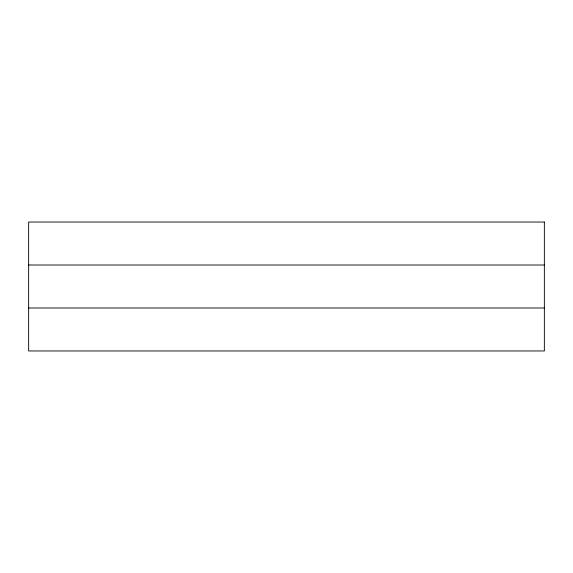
<?xml version="1.0" encoding="UTF-8"?>
<svg xmlns="http://www.w3.org/2000/svg" width="573" height="573" viewBox="0 0 573 573"><rect width="100%" height="100%" fill="white"/><g stroke="black" fill="none" stroke-linecap="round" stroke-linejoin="round"><path stroke-width="0.86" d="M28.65 265.013L544.35 265.013M28.65 307.988L544.35 307.988M544.35 222.038L28.65 222.038L28.65 350.963L544.35 350.963L544.35 222.038"/></g></svg>
